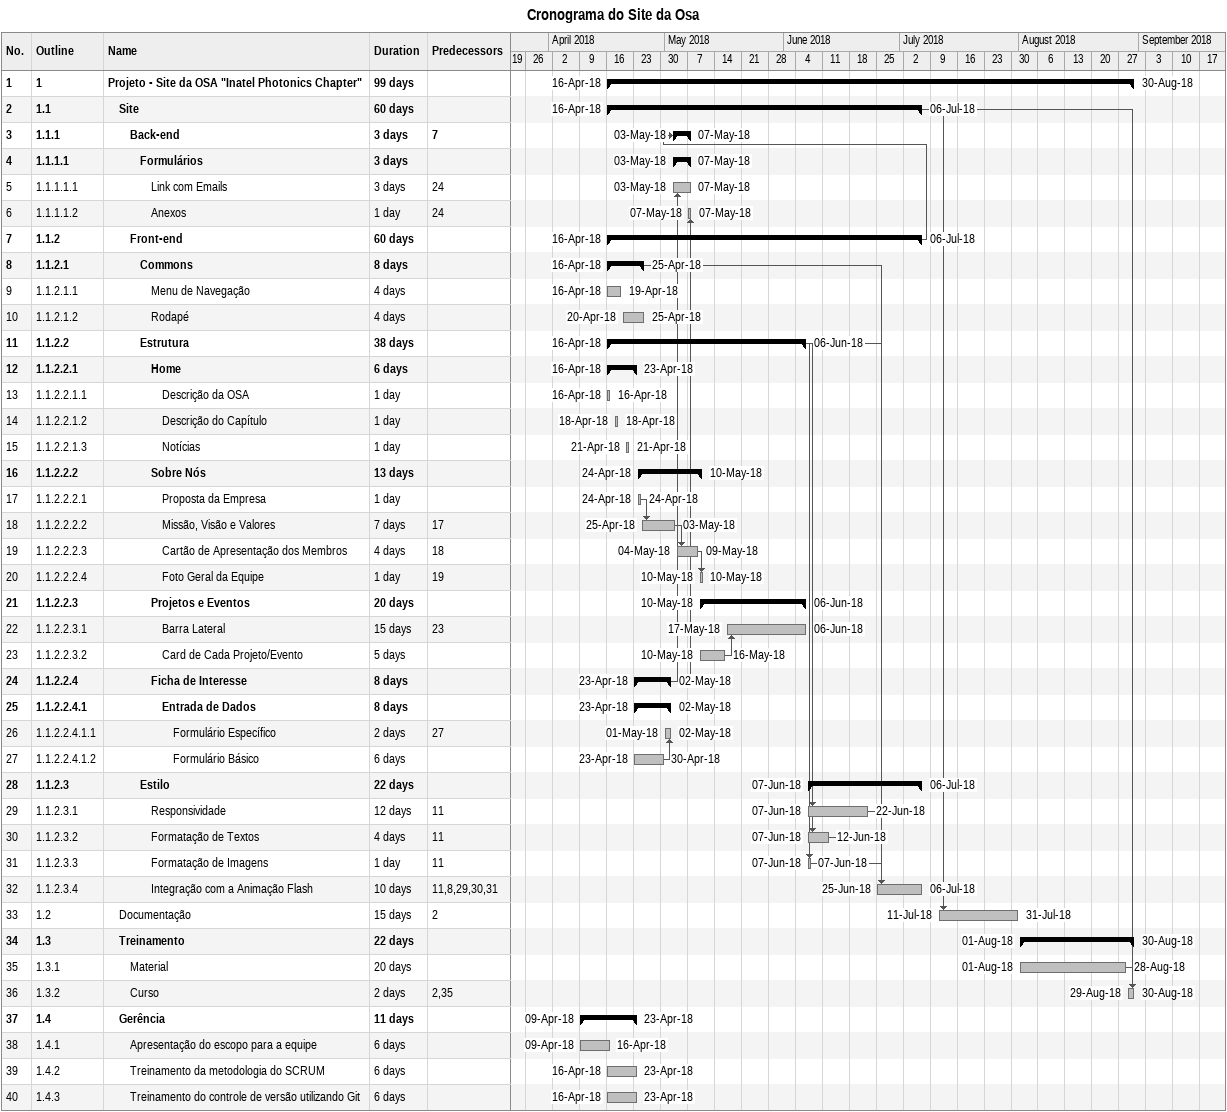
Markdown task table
Cronograma do Site da Osa

| ID | WBS | Task | Duration | Start | Finish | Predecessors |
|---|---|---|---|---|---|---|
| 1 | 1 | **Projeto - Site da OSA "Inatel Photonics Chapter"** | 99d | 2018-04-16 | 2018-08-30 |  |
| 2 | 1.1 | **Site** | 60d | 2018-04-16 | 2018-07-06 |  |
| 3 | 1.1.1 | **Back-end** | 3d | 2018-05-03 | 2018-05-07 | 7 |
| 4 | 1.1.1.1 | **Formulários** | 3d | 2018-05-03 | 2018-05-07 |  |
| 5 | 1.1.1.1.1 | Link com Emails | 3d | 2018-05-03 | 2018-05-07 | 24 |
| 6 | 1.1.1.1.2 | Anexos | 1d | 2018-05-07 | 2018-05-07 | 24 |
| 7 | 1.1.2 | **Front-end** | 60d | 2018-04-16 | 2018-07-06 |  |
| 8 | 1.1.2.1 | **Commons** | 8d | 2018-04-16 | 2018-04-25 |  |
| 9 | 1.1.2.1.1 | Menu de Navegação | 4d | 2018-04-16 | 2018-04-19 |  |
| 10 | 1.1.2.1.2 | Rodapé | 4d | 2018-04-20 | 2018-04-25 |  |
| 11 | 1.1.2.2 | **Estrutura** | 38d | 2018-04-16 | 2018-06-06 |  |
| 12 | 1.1.2.2.1 | **Home** | 6d | 2018-04-16 | 2018-04-23 |  |
| 13 | 1.1.2.2.1.1 | Descrição da OSA | 1d | 2018-04-16 | 2018-04-16 |  |
| 14 | 1.1.2.2.1.2 | Descrição do Capítulo | 1d | 2018-04-18 | 2018-04-18 |  |
| 15 | 1.1.2.2.1.3 | Notícias | 1d | 2018-04-21 | 2018-04-21 |  |
| 16 | 1.1.2.2.2 | **Sobre Nós** | 13d | 2018-04-24 | 2018-05-10 |  |
| 17 | 1.1.2.2.2.1 | Proposta da Empresa | 1d | 2018-04-24 | 2018-04-24 |  |
| 18 | 1.1.2.2.2.2 | Missão, Visão e Valores | 7d | 2018-04-25 | 2018-05-03 | 17 |
| 19 | 1.1.2.2.2.3 | Cartão de Apresentação dos Membros | 4d | 2018-05-04 | 2018-05-09 | 18 |
| 20 | 1.1.2.2.2.4 | Foto Geral da Equipe | 1d | 2018-05-10 | 2018-05-10 | 19 |
| 21 | 1.1.2.2.3 | **Projetos e Eventos** | 20d | 2018-05-10 | 2018-06-06 |  |
| 22 | 1.1.2.2.3.1 | Barra Lateral | 15d | 2018-05-17 | 2018-06-06 | 23 |
| 23 | 1.1.2.2.3.2 | Card de Cada Projeto/Evento | 5d | 2018-05-10 | 2018-05-16 |  |
| 24 | 1.1.2.2.4 | **Ficha de Interesse** | 8d | 2018-04-23 | 2018-05-02 |  |
| 25 | 1.1.2.2.4.1 | **Entrada de Dados** | 8d | 2018-04-23 | 2018-05-02 |  |
| 26 | 1.1.2.2.4.1.1 | Formulário Específico | 2d | 2018-05-01 | 2018-05-02 | 27 |
| 27 | 1.1.2.2.4.1.2 | Formulário Básico | 6d | 2018-04-23 | 2018-04-30 |  |
| 28 | 1.1.2.3 | **Estilo** | 22d | 2018-06-07 | 2018-07-06 |  |
| 29 | 1.1.2.3.1 | Responsividade | 12d | 2018-06-07 | 2018-06-22 | 11 |
| 30 | 1.1.2.3.2 | Formatação de Textos | 4d | 2018-06-07 | 2018-06-12 | 11 |
| 31 | 1.1.2.3.3 | Formatação de Imagens | 1d | 2018-06-07 | 2018-06-07 | 11 |
| 32 | 1.1.2.3.4 | Integração com a Animação Flash | 10d | 2018-06-25 | 2018-07-06 | 11, 8, 29, 30, 31 |
| 33 | 1.2 | Documentação | 15d | 2018-07-11 | 2018-07-31 | 2 |
| 34 | 1.3 | **Treinamento** | 22d | 2018-08-01 | 2018-08-30 |  |
| 35 | 1.3.1 | Material | 20d | 2018-08-01 | 2018-08-28 |  |
| 36 | 1.3.2 | Curso | 2d | 2018-08-29 | 2018-08-30 | 2, 35 |
| 37 | 1.4 | **Gerência** | 11d | 2018-04-09 | 2018-04-23 |  |
| 38 | 1.4.1 | Apresentação do escopo para a equipe | 6d | 2018-04-09 | 2018-04-16 |  |
| 39 | 1.4.2 | Treinamento da metodologia do SCRUM | 6d | 2018-04-16 | 2018-04-23 |  |
| 40 | 1.4.3 | Treinamento do controle de versão utilizando Git | 6d | 2018-04-16 | 2018-04-23 |  |
